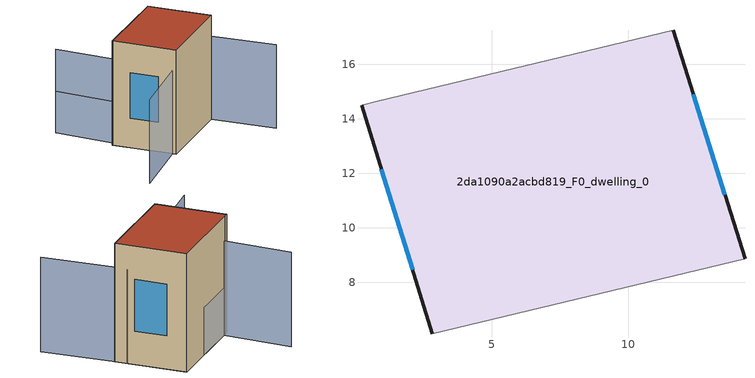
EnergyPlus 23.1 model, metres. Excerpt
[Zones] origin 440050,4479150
2da1090a2acbd819_F0_dwelling_0
 floor ground (EU_floor_Construction): 14.29,8.86 11.66,17.25 0.8,14.64 0.21,14.5 2.82,6.11 z0
 wall outside (EU_wall_Construction): 11.66,17.25 14.29,8.86 / 2.82,6.11 0.21,14.5 z0:15
 wall adiabatic (EU_wall_Construction): 14.29,8.86 2.82,6.11 / 0.21,14.5 0.8,14.64 11.66,17.25 z0:15
 window (EU_Window_Construction): 12.4,14.9 13.55,11.22 / 2.08,8.47 0.94,12.15 z4.21:10.79
 roof outside (EU_roof_Construction): 11.66,17.25 14.29,8.86 2.82,6.11 0.21,14.5 0.8,14.64 z15
shading: -6.41,3.55 13.8,10.32 / 13.8,10.32 17.13,0.38 / -1.04,22.82 0.99,14.69 z0:12; 11.65,17.25 0.8,14.64 / 0.8,14.64 -1.14,22.72 z0:6
[Building]
EU S2 Campaign: North Axis=0; Terrain=City; Solar Distribution=FullExterior
[Site:Location]
Madrid: Latitude=40.5; Longitude=-3.5; Time Zone=1; Elevation=609
[SizingPeriod:WeatherFileDays]
AnnualSizingPeriod: Begin Month=1; Begin Day of Month=1; End Month=12; End Day of Month=31; Day of Week for Start Day=Monday; Use Weather File Daylight Saving Period=No; Use Weather File Rain and Snow Indicators=No
[MATERIAL]
EU_InternalMass_Material: Roughness=MediumRough; Thickness=0.1; Conductivity=1; Density=1800; Specific Heat=900; Thermal Absorptance=0.9; Solar Absorptance=0.7; Visible Absorptance=0.7
[MATERIAL:NOMASS] Roughness=MediumRough; Thermal Absorptance=0.9; Solar Absorptance=0.7; Visible Absorptance=0.7
Name | Thermal Resistance
EU_wall_NoMass; EU_roof_NoMass | 2.16768
EU_floor_NoMass | 1.14339
[WINDOWMATERIAL:SIMPLEGLAZINGSYSTEM]
EU_Window_SimpleGlazing: UFactor=3.23888; Solar Heat Gain Coefficient=0.85; Visible Transmittance=0.85
[CONSTRUCTION]
EU_wall_Construction: EU_wall_NoMass
EU_roof_Construction: EU_roof_NoMass
EU_floor_Construction: EU_floor_NoMass
EU_InternalMass_Construction: EU_InternalMass_Material
EU_Window_Construction: EU_Window_SimpleGlazing
[ZONE]
2da1090a2acbd819_F0_dwelling_0: Type=1; Multiplier=1; Ceiling Height=autocalculate; Volume=1550.48; Floor Area=autocalculate; Part of Total Floor Area=Yes
[INTERNALMASS]
2da1090a2acbd819_F0_dwelling_0_EU_InternalMass: Construction=EU_InternalMass_Construction; Zone or ZoneList=2da1090a2acbd819_F0_dwelling_0; Surface Area=103.365
[OTHEREQUIPMENT]
EU_Step8_InternalGain_2da1090a2acbd819_F0_dwelling_0_f000: Fuel Type=Electricity; Zone or ZoneList or Space or SpaceList=2da1090a2acbd819_F0_dwelling_0; Schedule=EU_Step8_GainSchedule_2da1090a2acbd819_F0_dwelling_0_f000; Design Level Calculation Method=Watts/Area; Power per Zone Floor Area=1; Fraction Latent=0; Fraction Radiant=0; Fraction Lost=0; Carbon Dioxide Generation Rate=0; EndUse Subcategory=EU_Step8_InternalGains
[ZONEVENTILATION:DESIGNFLOWRATE]
EU_ConstantAir_2da1090a2acbd819_F0_dwelling_0: Zone or ZoneList or Space or SpaceList=2da1090a2acbd819_F0_dwelling_0; Schedule=EU_AlwaysOn; Design Flow Rate Calculation Method=AirChanges/Hour; Air Changes per Hour=0.480546; Ventilation Type=Natural; Fan Pressure Rise=0; Fan Total Efficiency=1; Constant Term Coefficient=1; Temperature Term Coefficient=0; Velocity Term Coefficient=0; Velocity Squared Term Coefficient=0; Minimum Indoor Temperature=-100; Maximum Indoor Temperature=100; Delta Temperature=-100; Minimum Outdoor Temperature=-100; Maximum Outdoor Temperature=100; Maximum Wind Speed=40
[HVACTEMPLATE:THERMOSTAT]
EU_HeatOnly_2da1090a2acbd819_F0_dwelling_0: Constant Heating Setpoint=20; Constant Cooling Setpoint=50
[HVACTEMPLATE:ZONE:IDEALLOADSAIRSYSTEM]
2da1090a2acbd819_F0_dwelling_0: Template Thermostat=EU_HeatOnly_2da1090a2acbd819_F0_dwelling_0; System Availability Schedule=EU_AlwaysOn; Maximum Heating Supply Air Temperature=50; Minimum Cooling Supply Air Temperature=13; Maximum Heating Supply Air Humidity Ratio=0.0156; Minimum Cooling Supply Air Humidity Ratio=0.0077; Heating Limit=NoLimit; Cooling Limit=NoLimit; Heating Availability Schedule=EU_AlwaysOn; Cooling Availability Schedule=EU_CoolingOff; Dehumidification Control Type=ConstantSensibleHeatRatio; Cooling Sensible Heat Ratio=0.7; Dehumidification Setpoint=60; Humidification Control Type=None; Humidification Setpoint=30; Outdoor Air Method=None; Outdoor Air Flow Rate per Person=0.00944; Outdoor Air Flow Rate per Zone Floor Area=0; Outdoor Air Flow Rate per Zone=0; Demand Controlled Ventilation Type=None; Outdoor Air Economizer Type=NoEconomizer; Heat Recovery Type=None; Sensible Heat Recovery Effectiveness=0.7; Latent Heat Recovery Effectiveness=0.65
[SIZING:ZONE]
2da1090a2acbd819_F0_dwelling_0: Zone Cooling Design Supply Air Temperature Input Method=SupplyAirTemperature; Zone Cooling Design Supply Air Temperature=13; Zone Heating Design Supply Air Temperature Input Method=SupplyAirTemperature; Zone Heating Design Supply Air Temperature=50; Zone Cooling Design Supply Air Humidity Ratio=0.008; Zone Heating Design Supply Air Humidity Ratio=0.008; Cooling Design Air Flow Method=DesignDay; Cooling Design Air Flow Rate=0; Cooling Minimum Air Flow per Zone Floor Area=0.000762; Cooling Minimum Air Flow=0; Cooling Minimum Air Flow Fraction=0.2; Heating Design Air Flow Method=DesignDay; Heating Design Air Flow Rate=0; Heating Maximum Air Flow per Zone Floor Area=0.002032; Heating Maximum Air Flow=0.141576; Heating Maximum Air Flow Fraction=0.3; Account for Dedicated Outdoor Air System=No; Dedicated Outdoor Air System Control Strategy=NeutralSupplyAir; Dedicated Outdoor Air Low Setpoint Temperature for Design=autosize; Dedicated Outdoor Air High Setpoint Temperature for Design=autosize; Zone Load Sizing Method=Sensible Load Only No Latent Load; Zone Latent Cooling Design Supply Air Humidity Ratio Input Method=HumidityRatioDifference; Zone Cooling Design Supply Air Humidity Ratio Difference=0.005; Zone Latent Heating Design Supply Air Humidity Ratio Input Method=HumidityRatioDifference; Zone Humidification Design Supply Air Humidity Ratio Difference=0.005
[SCHEDULE:CONSTANT]
Name | Hourly Value
EU_AlwaysOn | 1
EU_CoolingOff | 0
[SCHEDULE:FILE]
EU_Step8_GainSchedule_2da1090a2acbd819_F0_dwelling_0_f000: File=../../schedules/2da1090a2acbd819/2da1090a2acbd819_F0_dwelling_0_f000_gain.csv; Column Number=1; Rows to Skip at Top=0; Number of Hours of Data=8760; Column Separator=Comma; Interpolate to Timestep=No; Minutes per Item=60; Adjust Schedule for Daylight Savings=Yes
